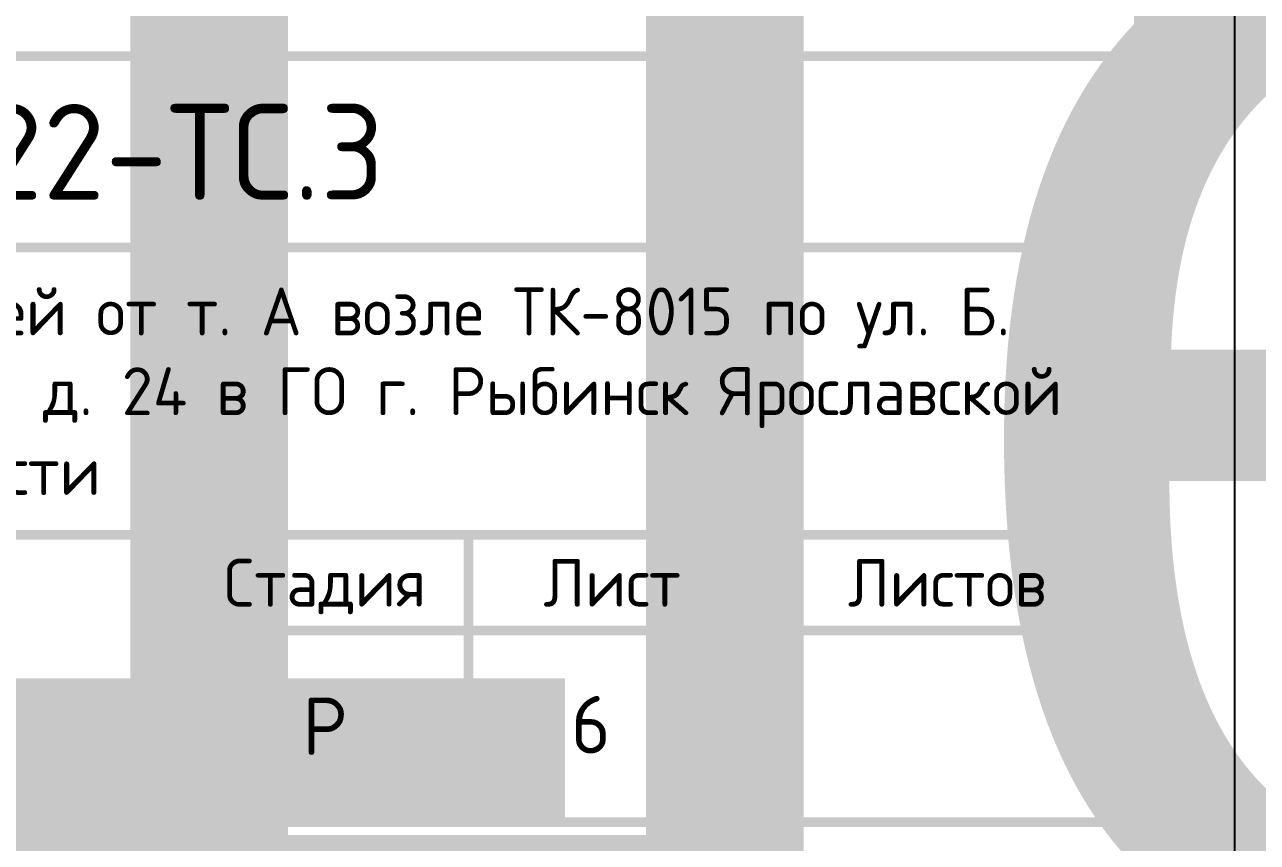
# Model space of a CAD drawing. Header units: metres. Extents: x 1981 to 7362, y 1229 to 3678.
# Drawn here: x 4463.6 to 4527.9, y 2895 to 2937.7 of the extents above; entities that cross this region are included whole.
import ezdxf
from ezdxf.enums import TextEntityAlignment as Align

# ---------------------------------------------------------------- set-up
doc = ezdxf.new("R2018")
doc.units = ezdxf.units.M
doc.layers.add('Форматы', color=7, linetype='Continuous')
doc.styles.add('GOST', font='GOST.shx', dxfattribs={"oblique": 15})
doc.styles.add('GOST-2.304_Type-B', font='GOST Common.ttf')
doc.styles.get("Standard").update_dxf_attribs({"font": 'GOST Common.ttf'})

# ---------------------------------------------------------------- blocks, each defined once
blk = doc.blocks.new('*U147')
blk.add_lwpolyline([(0, 123), (891, 123), (891, -297), (0, -297)], close=True)
at = {"const_width": 0.5}
blk.add_lwpolyline([(20, 118), (886, 118), (886, -292), (20, -292)], close=True, dxfattribs=at)
for points in [[(701, -292), (701, -237), (886, -237)], [(766, -247), (886, -247)], [(701, -262), (886, -262)], [(836, -262), (836, -292)], [(851, -262), (851, -277)], [(866, -262), (866, -277)], [(836, -267), (886, -267)], [(766, -277), (886, -277)]]:
    blk.add_lwpolyline(points, dxfattribs=at)
at = {"style": 'GOST-2.304_Type-B'}
for s, height, p in [('0802.Р.22-ТС.3', 5, (826, -242)), ('Стадия', 2.5, (843.5, -264.5)), ('Лист', 2.5, (858.5, -264.5)), ('Листов', 2.5, (876, -264.5)), ('Р', 3, (843.5, -272))]:
    blk.add_text(s, height=height, dxfattribs=at).set_placement(p, align=Align.MIDDLE_CENTER)
at = {"insert": (826, -254.5), "char_height": 2.5, "width": 120, "attachment_point": 5, "style": 'GOST'}
blk.add_mtext('{\\fGOST Common|b0|i0|c204|p34;\\Q0;Капитальный ремонт тепловых сетей от т. А возле ТК-8015 по ул. Б. Новикова до ТК-8013  ул. Куйбышева, д. 24 в ГО г. Рыбинск Ярославской области}', dxfattribs=at)
at = {"style": 'GOST-2.304_Type-B'}
blk.add_attdef('РАЗРАБОТАЛ', text='', height=2.5, dxfattribs=at).set_placement((721.501, -264.224), align=Align.MIDDLE_LEFT)
at = {"style": 'GOST-2.304_Type-B', "flags": 8}
for tag, height, p in [('ДАТА', 2.5, (761.074, -264.402)), ('ЛИСТ', 3, (857.388, -271.915)), ('ЛИСТОВ', 3, (874.888, -271.915)), ('ФОРМАТ', 3, (851.972, -294.745))]:
    blk.add_attdef(tag, text='', height=height, dxfattribs=at).set_placement(p, align=Align.MIDDLE_CENTER)
at = {"style": 'GOST-2.304_Type-B'}
blk.add_attdef('ПРОВЕРИЛ', (721.749, -270.729), '', height=2.5, dxfattribs=at)
at = {"lineweight": 30, "flags": 104}
for tag, p in [('ТЕПЛОВЫЕ_СЕТИ', (801, -269.5)), ('ИМЯ_ЧЕРТЕЖА', (801, -284.5))]:
    blk.add_attdef(tag, text='', height=3, dxfattribs=at).set_placement(p, align=Align.MIDDLE_CENTER)
blk = doc.blocks.new('*U145')
at = {"style": 'GOST-2.304_Type-B'}
blk.add_attdef('РАЗРАБОТАЛ', text='', height=2.5, dxfattribs=at).set_placement((424.501, -264.224), align=Align.MIDDLE_LEFT)
at = {"style": 'GOST-2.304_Type-B', "flags": 8}
for tag, height, p in [('ДАТА', 2.5, (464.074, -264.402)), ('ЛИСТ', 3, (560.388, -271.915)), ('ЛИСТОВ', 3, (577.888, -271.915)), ('ФОРМАТ', 3, (554.972, -294.745))]:
    blk.add_attdef(tag, text='', height=height, dxfattribs=at).set_placement(p, align=Align.MIDDLE_CENTER)
at = {"style": 'GOST-2.304_Type-B'}
blk.add_attdef('ПРОВЕРИЛ', (424.749, -270.729), '', height=2.5, dxfattribs=at)
at = {"lineweight": 30, "flags": 104}
for tag, p in [('ТЕПЛОВЫЕ_СЕТИ', (504, -269.5)), ('ИМЯ_ЧЕРТЕЖА', (504, -284.5))]:
    blk.add_attdef(tag, text='', height=3, dxfattribs=at).set_placement(p, align=Align.MIDDLE_CENTER)

msp = doc.modelspace()

# ---------------------------------------------------------------- block references
at = {"layer": 'Форматы'}
ref = msp.add_blockref('*U145', (2922.709, 3228.424), dxfattribs=at)
lines = msp.add_mtext('Тепломеханические решения тепловых сетей', dxfattribs={"layer": '0', "insert": (3426.709, 2958.924), "char_height": 70, "attachment_point": 1})
ref.add_attrib('ТЕПЛОВЫЕ_СЕТИ', '', (3426.709, 2958.924), dxfattribs={"flags": 104}).embed_mtext(lines)
ref = msp.add_blockref('*U147', (3635.737, 3173.099), dxfattribs=at)
ref.add_attrib('ЛИСТ', '6', dxfattribs={"layer": '0', "height": 3, "style": 'GOST-2.304_Type-B'}).set_placement((4493.125, 2901.184), align=Align.MIDDLE_CENTER)
lines = msp.add_mtext('Тепломеханические решения тепловых сетей', dxfattribs={"layer": '0', "insert": (4436.737, 2903.599), "char_height": 70, "attachment_point": 1})
ref.add_attrib('ТЕПЛОВЫЕ_СЕТИ', '', (4436.737, 2903.599), dxfattribs={"flags": 104}).embed_mtext(lines)

doc.saveas('drawing.dxf')
